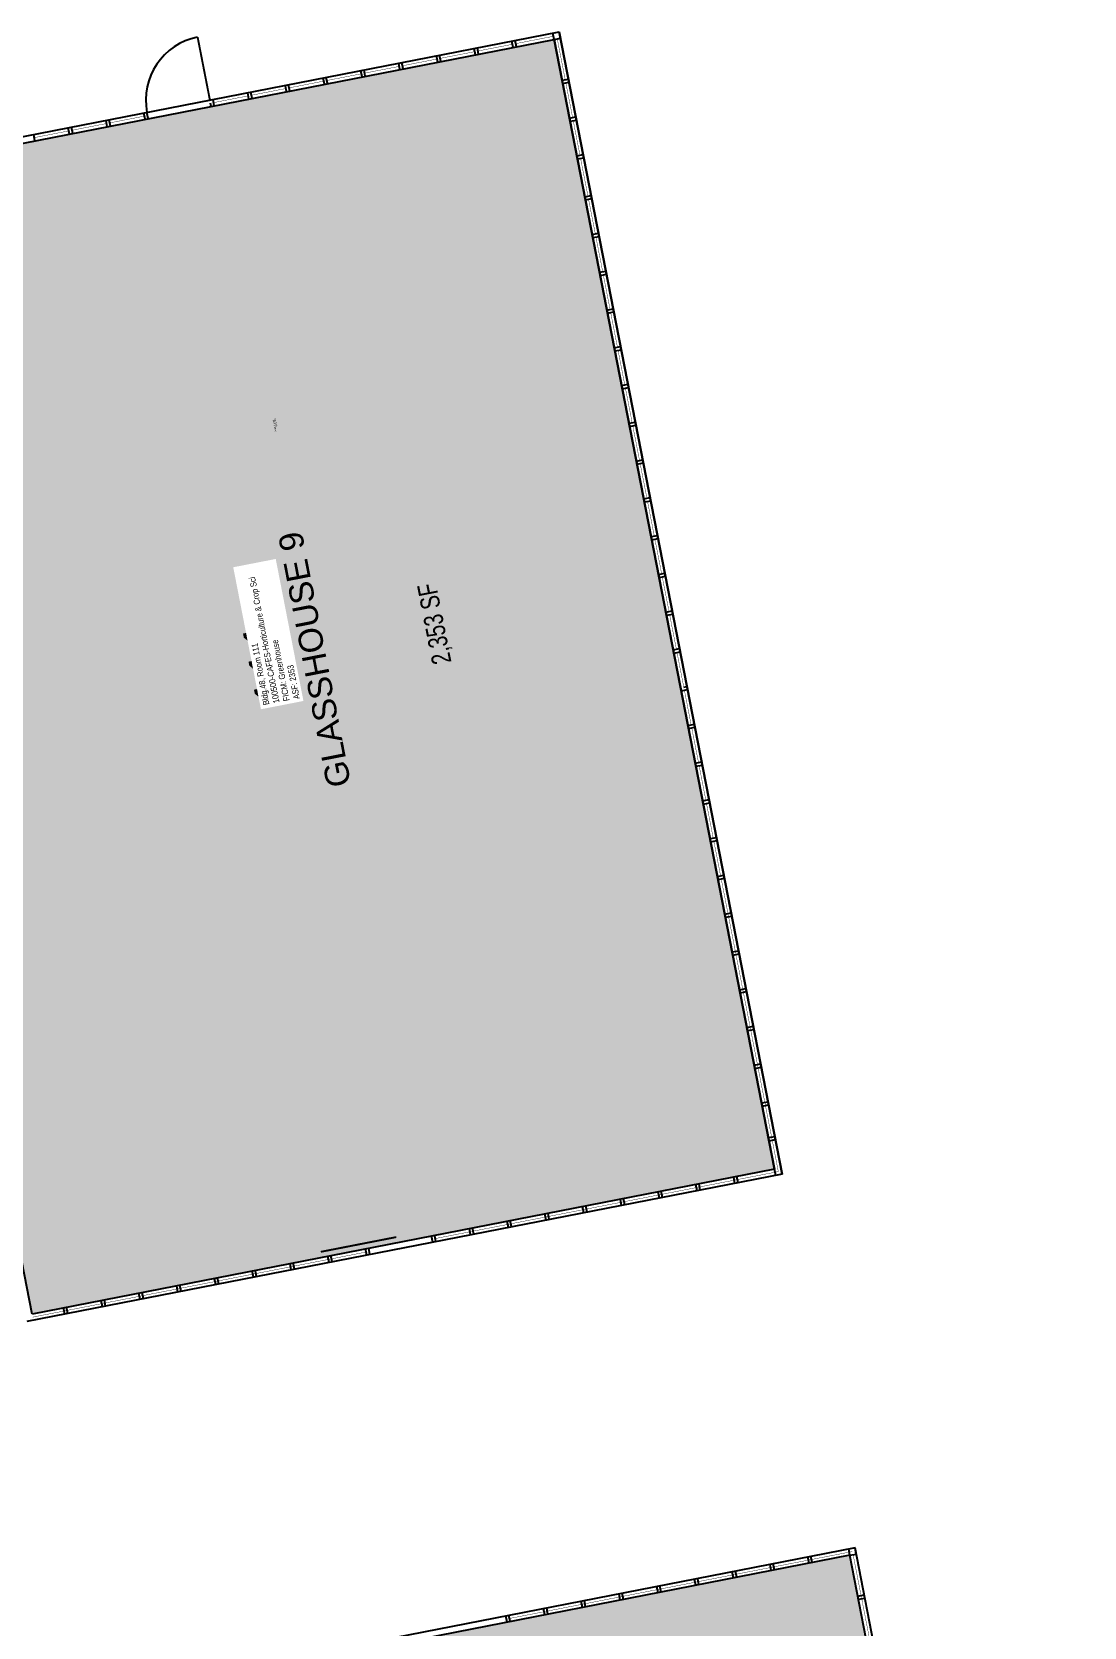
# Model space of a CAD drawing. Header units: inches. Extents: x 69204132 to 69207145, y 27711101 to 27713823.
# Drawn here: x 69206488 to 69207145, y 27712828 to 27713823 of the extents above; entities that cross this region are included whole.
import ezdxf
from ezdxf.enums import TextEntityAlignment as Align

# ---------------------------------------------------------------- set-up
doc = ezdxf.new("R2010")
doc.units = ezdxf.units.IN
doc.header["$LTSCALE"] = 50
doc.header["$MEASUREMENT"] = 0
for name, color, linetype in [('A-DOOR', 2, 'CONTINUOUS'), ('A-GLAZ', 1, 'CONTINUOUS'), ('A-IDEN-RNUM', 7, 'CONTINUOUS'), ('A-IDEN-SNUM', 4, 'CONTINUOUS'), ('A-IDEN-TEXT', 4, 'CONTINUOUS'), ('A-IDEN-VNUM', 4, 'CONTINUOUS'), ('A-WALL', 5, 'CONTINUOUS'), ('AREA-TEXT', 3, 'CONTINUOUS'), ('Rooms-Category-Color', 7, 'CONTINUOUS'), ('Rooms-College-Color', 7, 'CONTINUOUS'), ('Rooms-Department-Color', 7, 'CONTINUOUS'), ('Rooms-Division-Color', 7, 'CONTINUOUS'), ('Rooms-Information', 7, 'CONTINUOUS')]:
    doc.layers.add(name, color=color, linetype=linetype)
doc.styles.add('Annotative', font='arial.ttf')
doc.styles.add('CP_AREA', font='arial.ttf', dxfattribs={"height": 15})
doc.styles.add('CP_ROOMVNUMBER', font='arial.ttf', dxfattribs={"width": 0.85, "height": 0.075})
doc.styles.get("Standard").update_dxf_attribs({"font": 'arial.ttf'})

msp = doc.modelspace()

# ---------------------------------------------------------------- hatches: boundary and pattern name
at = {"layer": 'Rooms-Category-Color', "true_color": 0xfbafa2}
for points in [[(69206814.02, 27713818.65), (69206350.76, 27713728.23), (69206488.31, 27713023.52), (69206951.57, 27713113.94)], [(69206998.6, 27712873.01), (69206535.34, 27712782.58), (69206676.72, 27712058.24), (69207139.99, 27712148.67)]]:
    msp.add_hatch(color=21, dxfattribs=at).paths.add_polyline_path(points)
at = {"layer": 'Rooms-College-Color', "true_color": 0xe3c5e1}
for points in [[(69206814.02, 27713818.65), (69206350.76, 27713728.23), (69206488.31, 27713023.52), (69206951.57, 27713113.94)], [(69206998.6, 27712873.01), (69206535.34, 27712782.58), (69206676.72, 27712058.24), (69207139.99, 27712148.67)]]:
    msp.add_hatch(color=254, dxfattribs=at).paths.add_polyline_path(points)
at = {"layer": 'Rooms-Department-Color', "true_color": 0xe3c5e1}
for points in [[(69206814.02, 27713818.65), (69206350.76, 27713728.23), (69206488.31, 27713023.52), (69206951.57, 27713113.94)], [(69206998.6, 27712873.01), (69206535.34, 27712782.58), (69206676.72, 27712058.24), (69207139.99, 27712148.67)]]:
    msp.add_hatch(color=254, dxfattribs=at).paths.add_polyline_path(points)
at = {"layer": 'Rooms-Division-Color', "true_color": 0xe3c5e1}
for points in [[(69206814.02, 27713818.65), (69206350.76, 27713728.23), (69206488.31, 27713023.52), (69206951.57, 27713113.94)], [(69206998.6, 27712873.01), (69206535.34, 27712782.58), (69206676.72, 27712058.24), (69207139.99, 27712148.67)]]:
    msp.add_hatch(color=254, dxfattribs=at).paths.add_polyline_path(points)

# ---------------------------------------------------------------- linework, layer by layer
at = {"layer": 'A-DOOR', "const_width": 1.2}
for points in [[(69206599.29, 27713780.81), (69206591.63, 27713820.07)], [(69206668.48, 27713062.31), (69206715.59, 27713071.51)]]:
    msp.add_lwpolyline(points, dxfattribs=at)
at = {"layer": 'A-DOOR'}
msp.add_arc((69206599.29, 27713780.81), 40, 101.0446, 191.0446, dxfattribs=at)
at = {"layer": 'A-GLAZ'}
for p, q in [((69206346.07, 27713731.39), (69206817.18, 27713823.34)), ((69206350.76, 27713728.23), (69206814.02, 27713818.65)), ((69206814.02, 27713818.65), (69206951.57, 27713113.95)), ((69206951.57, 27713113.94), (69206814.02, 27713818.65)), ((69206817.18, 27713823.34), (69206956.26, 27713110.79)), ((69206956.26, 27713110.79), (69206817.18, 27713823.34)), ((69206488.31, 27713023.52, 0), (69206350.76, 27713728.23)), ((69206951.57, 27713113.95, 0), (69206488.31, 27713023.52, 0)), ((69206956.26, 27713110.79, 0), (69206485.15, 27713018.83, 0)), ((69207001.76, 27712877.7), (69206530.65, 27712785.74)), ((69207144.67, 27712145.51), (69207001.76, 27712877.7)), ((69206998.6, 27712873.01), (69206535.34, 27712782.58)), ((69207139.99, 27712148.67), (69206998.6, 27712873.01))]:
    msp.add_line(p, q, dxfattribs=at)
at = {"layer": 'A-GLAZ', "const_width": 0.24}
for points in [[(69206790.08, 27713816.02), (69206813.64, 27713820.62)], [(69206815.99, 27713819.04), (69206820.97, 27713793.52)], [(69206742.97, 27713806.82), (69206764.56, 27713811.04)], [(69206766.53, 27713811.42), (69206788.12, 27713815.63)], [(69206695.86, 27713797.63), (69206717.45, 27713801.84)], [(69206719.42, 27713802.22), (69206741.01, 27713806.44)], [(69206648.75, 27713788.43), (69206670.34, 27713792.65)], [(69206672.31, 27713793.03), (69206693.9, 27713797.24)], [(69206821.35, 27713791.56), (69206825.56, 27713769.97)], [(69206601.64, 27713779.24), (69206623.23, 27713783.45)], [(69206625.2, 27713783.83), (69206646.79, 27713788.05)], [(69206536.86, 27713766.59), (69206558.45, 27713770.81)], [(69206489.75, 27713757.4), (69206511.34, 27713761.61)], [(69206513.31, 27713761.99), (69206534.9, 27713766.21)], [(69206825.95, 27713768), (69206830.16, 27713746.41)], [(69206830.54, 27713744.45), (69206835.14, 27713720.89)], [(69206835.53, 27713718.92), (69206839.74, 27713697.33)], [(69206840.12, 27713695.37), (69206844.34, 27713673.78)], [(69206844.72, 27713671.81), (69206848.94, 27713650.22)], [(69206849.32, 27713648.26), (69206853.53, 27713626.67)], [(69206853.92, 27713624.7), (69206858.13, 27713603.11)], [(69206858.52, 27713601.15), (69206862.73, 27713579.56)], [(69206863.11, 27713577.59), (69206867.33, 27713556)], [(69206867.71, 27713554.04), (69206871.92, 27713532.45)], [(69206872.31, 27713530.48), (69206876.52, 27713508.89)], [(69206876.91, 27713506.92), (69206881.12, 27713485.34)], [(69206881.5, 27713483.37), (69206885.72, 27713461.78)], [(69206886.1, 27713459.81), (69206890.32, 27713438.22)], [(69206890.7, 27713436.26), (69206894.91, 27713414.67)], [(69206895.3, 27713412.7), (69206899.51, 27713391.11)], [(69206899.89, 27713389.15), (69206904.11, 27713367.56)], [(69206904.49, 27713365.59), (69206908.71, 27713344)], [(69206909.09, 27713342.04), (69206913.3, 27713320.45)], [(69206913.69, 27713318.48), (69206917.9, 27713296.89)], [(69206918.29, 27713294.92), (69206953.92, 27713112.37)], [(69206488.69, 27713021.56), (69206696.77, 27713062.17)], [(69206786.22, 27712833.59), (69207000.17, 27712875.35)], [(69207000.56, 27712873.39), (69207142.33, 27712147.09)]]:
    msp.add_lwpolyline(points, dxfattribs=at)
at = {"layer": 'A-GLAZ', "const_width": 0.24, "elevation": 0}
msp.add_lwpolyline([(69206739.96, 27713070.6), (69206953.91, 27713112.37)], dxfattribs=at)
at = {"layer": 'A-WALL'}
for p, q in [((69206814.03, 27713818.66), (69206813.26, 27713822.58)), ((69206814.03, 27713818.66), (69206817.95, 27713819.42)), ((69206817.95, 27713819.42), (69206817.18, 27713823.34)), ((69206743.36, 27713804.86), (69206742.59, 27713808.78)), ((69206764.95, 27713809.08), (69206764.18, 27713813)), ((69206766.91, 27713809.46), (69206766.15, 27713813.38)), ((69206788.5, 27713813.67), (69206787.74, 27713817.6)), ((69206790.47, 27713814.06), (69206789.7, 27713817.98)), ((69206694.28, 27713795.28), (69206693.51, 27713799.2)), ((69206696.25, 27713795.67), (69206695.48, 27713799.59)), ((69206717.83, 27713799.88), (69206717.07, 27713803.8)), ((69206719.8, 27713800.26), (69206719.04, 27713804.19)), ((69206741.39, 27713804.48), (69206740.62, 27713808.4)), ((69206647.17, 27713786.09), (69206646.4, 27713790.01)), ((69206649.13, 27713786.47), (69206648.37, 27713790.39)), ((69206670.72, 27713790.68), (69206669.96, 27713794.61)), ((69206672.69, 27713791.07), (69206671.92, 27713794.99)), ((69206819.01, 27713793.14), (69206822.93, 27713793.91)), ((69206819.39, 27713791.18), (69206823.31, 27713791.94)), ((69206600.06, 27713776.89), (69206599.67, 27713778.85)), ((69206602.02, 27713777.27), (69206601.26, 27713781.2)), ((69206623.61, 27713781.49), (69206622.85, 27713785.41)), ((69206625.58, 27713781.87), (69206624.81, 27713785.79)), ((69206558.83, 27713768.84), (69206558.07, 27713772.77)), ((69206560.8, 27713769.23), (69206560.04, 27713773.15)), ((69206823.61, 27713769.59), (69206827.53, 27713770.35)), ((69206490.14, 27713755.44), (69206489.37, 27713759.36)), ((69206511.72, 27713759.65), (69206510.96, 27713763.57)), ((69206513.69, 27713760.03), (69206512.93, 27713763.96)), ((69206535.28, 27713764.25), (69206534.51, 27713768.17)), ((69206537.25, 27713764.63), (69206536.48, 27713768.55)), ((69206823.99, 27713767.62), (69206827.91, 27713768.38)), ((69206828.21, 27713746.03), (69206832.13, 27713746.8)), ((69206828.59, 27713744.06), (69206832.51, 27713744.83)), ((69206833.19, 27713720.51), (69206837.11, 27713721.27)), ((69206833.57, 27713718.54), (69206837.49, 27713719.31)), ((69206837.79, 27713696.95), (69206841.7, 27713697.72)), ((69206838.17, 27713694.99), (69206842.09, 27713695.75)), ((69206842.38, 27713673.4), (69206846.3, 27713674.16)), ((69206842.77, 27713671.43), (69206846.69, 27713672.2)), ((69206846.98, 27713649.84), (69206850.9, 27713650.61)), ((69206847.36, 27713647.88), (69206851.28, 27713648.64)), ((69206851.58, 27713626.29), (69206855.5, 27713627.05)), ((69206851.96, 27713624.32), (69206855.88, 27713625.08)), ((69206856.18, 27713602.73), (69206860.1, 27713603.5)), ((69206856.56, 27713600.76), (69206860.48, 27713601.53)), ((69206860.77, 27713579.18), (69206864.69, 27713579.94)), ((69206861.16, 27713577.21), (69206865.08, 27713577.97)), ((69206865.37, 27713555.62), (69206869.29, 27713556.39)), ((69206865.76, 27713553.65), (69206869.68, 27713554.42)), ((69206869.97, 27713532.06), (69206873.89, 27713532.83)), ((69206870.35, 27713530.1), (69206874.27, 27713530.86)), ((69206874.57, 27713508.51), (69206878.49, 27713509.27)), ((69206874.95, 27713506.54), (69206878.87, 27713507.31)), ((69206879.16, 27713484.95), (69206883.08, 27713485.72)), ((69206879.55, 27713482.99), (69206883.47, 27713483.75)), ((69206883.76, 27713461.4), (69206887.68, 27713462.16)), ((69206884.15, 27713459.43), (69206888.07, 27713460.2)), ((69206888.36, 27713437.84), (69206892.28, 27713438.61)), ((69206888.74, 27713435.88), (69206892.66, 27713436.64)), ((69206893.34, 27713412.32), (69206897.26, 27713413.09)), ((69206894.92, 27713414.67), (69206896.88, 27713415.05)), ((69206897.56, 27713390.73), (69206901.48, 27713391.5)), ((69206897.94, 27713388.77), (69206901.86, 27713389.53)), ((69206902.15, 27713367.18), (69206906.07, 27713367.94)), ((69206902.54, 27713365.21), (69206906.46, 27713365.97)), ((69206906.75, 27713343.62), (69206910.67, 27713344.39)), ((69206907.14, 27713341.65), (69206911.05, 27713342.42)), ((69206911.35, 27713320.07), (69206915.27, 27713320.83)), ((69206911.73, 27713318.1), (69206915.65, 27713318.86)), ((69206915.95, 27713296.51), (69206919.87, 27713297.28)), ((69206916.33, 27713294.54), (69206920.25, 27713295.31)), ((69206920.54, 27713272.95), (69206924.46, 27713273.72)), ((69206920.93, 27713270.99), (69206924.85, 27713271.75)), ((69206925.14, 27713249.4), (69206929.06, 27713250.16)), ((69206925.53, 27713247.43), (69206929.45, 27713248.2)), ((69206929.74, 27713225.84), (69206933.66, 27713226.61)), ((69206930.12, 27713223.88), (69206934.04, 27713224.64)), ((69206934.34, 27713202.29), (69206938.26, 27713203.05)), ((69206934.72, 27713200.32), (69206938.64, 27713201.09)), ((69206938.94, 27713178.73), (69206942.86, 27713179.5)), ((69206939.32, 27713176.77), (69206943.24, 27713177.53)), ((69206943.53, 27713155.18), (69206947.45, 27713155.94)), ((69206943.92, 27713153.21), (69206947.84, 27713153.98)), ((69206947.75, 27713133.58), (69206951.67, 27713134.35)), ((69206948.13, 27713131.62), (69206952.05, 27713132.38)), ((69206952.34, 27713110.02), (69206951.57, 27713113.95)), ((69206903.26, 27713100.44, 0), (69206902.5, 27713104.37, 0)), ((69206905.23, 27713100.83, 0), (69206904.46, 27713104.75, 0)), ((69206926.82, 27713105.04, 0), (69206926.05, 27713108.96, 0)), ((69206928.78, 27713105.43, 0), (69206928.02, 27713109.35, 0)), ((69206856.15, 27713091.25, 0), (69206855.39, 27713095.17, 0)), ((69206858.12, 27713091.63, 0), (69206857.35, 27713095.55, 0)), ((69206879.71, 27713095.85, 0), (69206878.94, 27713099.77, 0)), ((69206881.67, 27713096.23, 0), (69206880.91, 27713100.15, 0)), ((69206809.04, 27713082.05, 0), (69206808.27, 27713085.97, 0)), ((69206811.01, 27713082.44, 0), (69206810.24, 27713086.36, 0)), ((69206832.6, 27713086.65, 0), (69206831.83, 27713090.57, 0)), ((69206834.56, 27713087.03, 0), (69206833.8, 27713090.96, 0)), ((69206740.34, 27713068.64, 0), (69206739.57, 27713072.57, 0)), ((69206761.93, 27713072.86, 0), (69206761.16, 27713076.78, 0)), ((69206763.9, 27713073.24, 0), (69206763.13, 27713077.16, 0)), ((69206785.48, 27713077.46, 0), (69206784.72, 27713081.38, 0)), ((69206787.45, 27713077.84, 0), (69206786.69, 27713081.76, 0)), ((69206697.15, 27713060.21), (69206696.39, 27713064.14)), ((69206699.12, 27713060.6), (69206698.35, 27713064.52)), ((69206738.37, 27713068.26, 0), (69206737.61, 27713072.18, 0)), ((69206650.04, 27713051.02), (69206649.27, 27713054.94)), ((69206652.01, 27713051.4), (69206651.24, 27713055.32)), ((69206673.6, 27713055.62), (69206672.83, 27713059.54)), ((69206675.56, 27713056), (69206674.8, 27713059.92)), ((69206602.93, 27713041.82), (69206602.16, 27713045.74)), ((69206604.9, 27713042.21), (69206604.13, 27713046.13)), ((69206626.48, 27713046.42), (69206625.72, 27713050.34)), ((69206628.45, 27713046.8), (69206627.69, 27713050.73)), ((69206555.82, 27713032.63), (69206555.05, 27713036.55)), ((69206557.79, 27713033.01), (69206557.02, 27713036.93)), ((69206579.37, 27713037.22), (69206578.61, 27713041.15)), ((69206581.34, 27713037.61), (69206580.58, 27713041.53)), ((69206508.71, 27713023.43), (69206507.94, 27713027.35)), ((69206510.67, 27713023.82), (69206509.91, 27713027.74)), ((69206532.26, 27713028.03), (69206531.5, 27713031.95)), ((69206534.23, 27713028.41), (69206533.46, 27713032.34)), ((69206998.6, 27712873.01), (69206997.84, 27712876.94)), ((69206998.6, 27712873.01), (69206997.84, 27712876.93)), ((69206998.6, 27712873.01), (69207002.52, 27712873.77)), ((69207002.52, 27712873.77), (69207001.76, 27712877.7)), ((69206949.52, 27712863.43), (69206948.76, 27712867.35)), ((69206951.49, 27712863.81), (69206950.73, 27712867.73)), ((69206973.08, 27712868.03), (69206972.31, 27712871.95)), ((69206975.05, 27712868.41), (69206974.28, 27712872.33)), ((69206878.86, 27712849.64), (69206878.09, 27712853.56)), ((69206880.82, 27712850.02), (69206880.06, 27712853.94)), ((69206902.41, 27712854.23), (69206901.65, 27712858.16)), ((69206904.38, 27712854.62), (69206903.61, 27712858.54)), ((69206925.97, 27712858.83), (69206925.2, 27712862.75)), ((69206927.94, 27712859.21), (69206927.17, 27712863.14)), ((69206831.75, 27712840.44), (69206830.98, 27712844.36)), ((69206833.71, 27712840.82), (69206832.95, 27712844.75)), ((69206855.3, 27712845.04), (69206854.54, 27712848.96)), ((69206857.27, 27712845.42), (69206856.5, 27712849.34)), ((69207003.59, 27712847.5), (69207007.51, 27712848.26)), ((69207003.97, 27712845.53), (69207007.89, 27712846.29)), ((69206784.64, 27712831.24), (69206783.87, 27712835.17)), ((69206786.6, 27712831.63), (69206785.84, 27712835.55)), ((69206808.19, 27712835.84), (69206807.43, 27712839.76)), ((69206810.16, 27712836.23), (69206809.39, 27712840.15))]:
    msp.add_line(p, q, dxfattribs=at)

# ---------------------------------------------------------------- texts
at = {"layer": 'A-IDEN-RNUM'}
msp.add_text('0111-00', height=0.96, rotation=101.04, dxfattribs=at).set_placement((69206640.4, 27713579.64), align=Align.MIDDLE)
at = {"layer": 'A-IDEN-SNUM'}
msp.add_text('0480011100', height=0.96, rotation=101.04, dxfattribs=at).set_placement((69206639.62, 27713577.68), align=Align.MIDDLE)
at = {"layer": 'A-IDEN-TEXT', "style": 'Annotative'}
msp.add_text('GLASSHOUSE 9', height=15, rotation=101.0446, dxfattribs=at).set_placement((69206664.57, 27713431.8), align=Align.MIDDLE)
at = {"layer": 'A-IDEN-VNUM', "style": 'CP_ROOMVNUMBER', "width": 0.85}
msp.add_text('111', height=27, rotation=101.0446, dxfattribs=at).set_placement((69206637.01, 27713431.14), align=Align.MIDDLE)
at = {"layer": 'AREA-TEXT', "style": 'CP_AREA', "width": 0.75}
msp.add_text('2,353 SF', height=12, rotation=101.0446, dxfattribs=at).set_placement((69206739.25, 27713454.03), align=Align.MIDDLE_CENTER)

# ---------------------------------------------------------------- next in the draw order: texts
at = {"layer": 'Rooms-Information', "insert": (69206655.44, 27713407.49), "char_height": 3.8571, "width": 86.4, "attachment_point": 7, "rotation": 101.0446, "style": 'CP_ROOMVNUMBER', "bg_fill": 3, "box_fill_scale": 1.5, "bg_fill_color": 256, "bg_fill_true_color": 13158600, "bg_fill_transparency": 0}
msp.add_mtext('Bldg.48, Room 111^M^J100500-CAFES-Horticulture & Crop Sci^M^JFICM: Greenhouse^M^JASF: 2353', dxfattribs=at)

doc.saveas('drawing.dxf')
